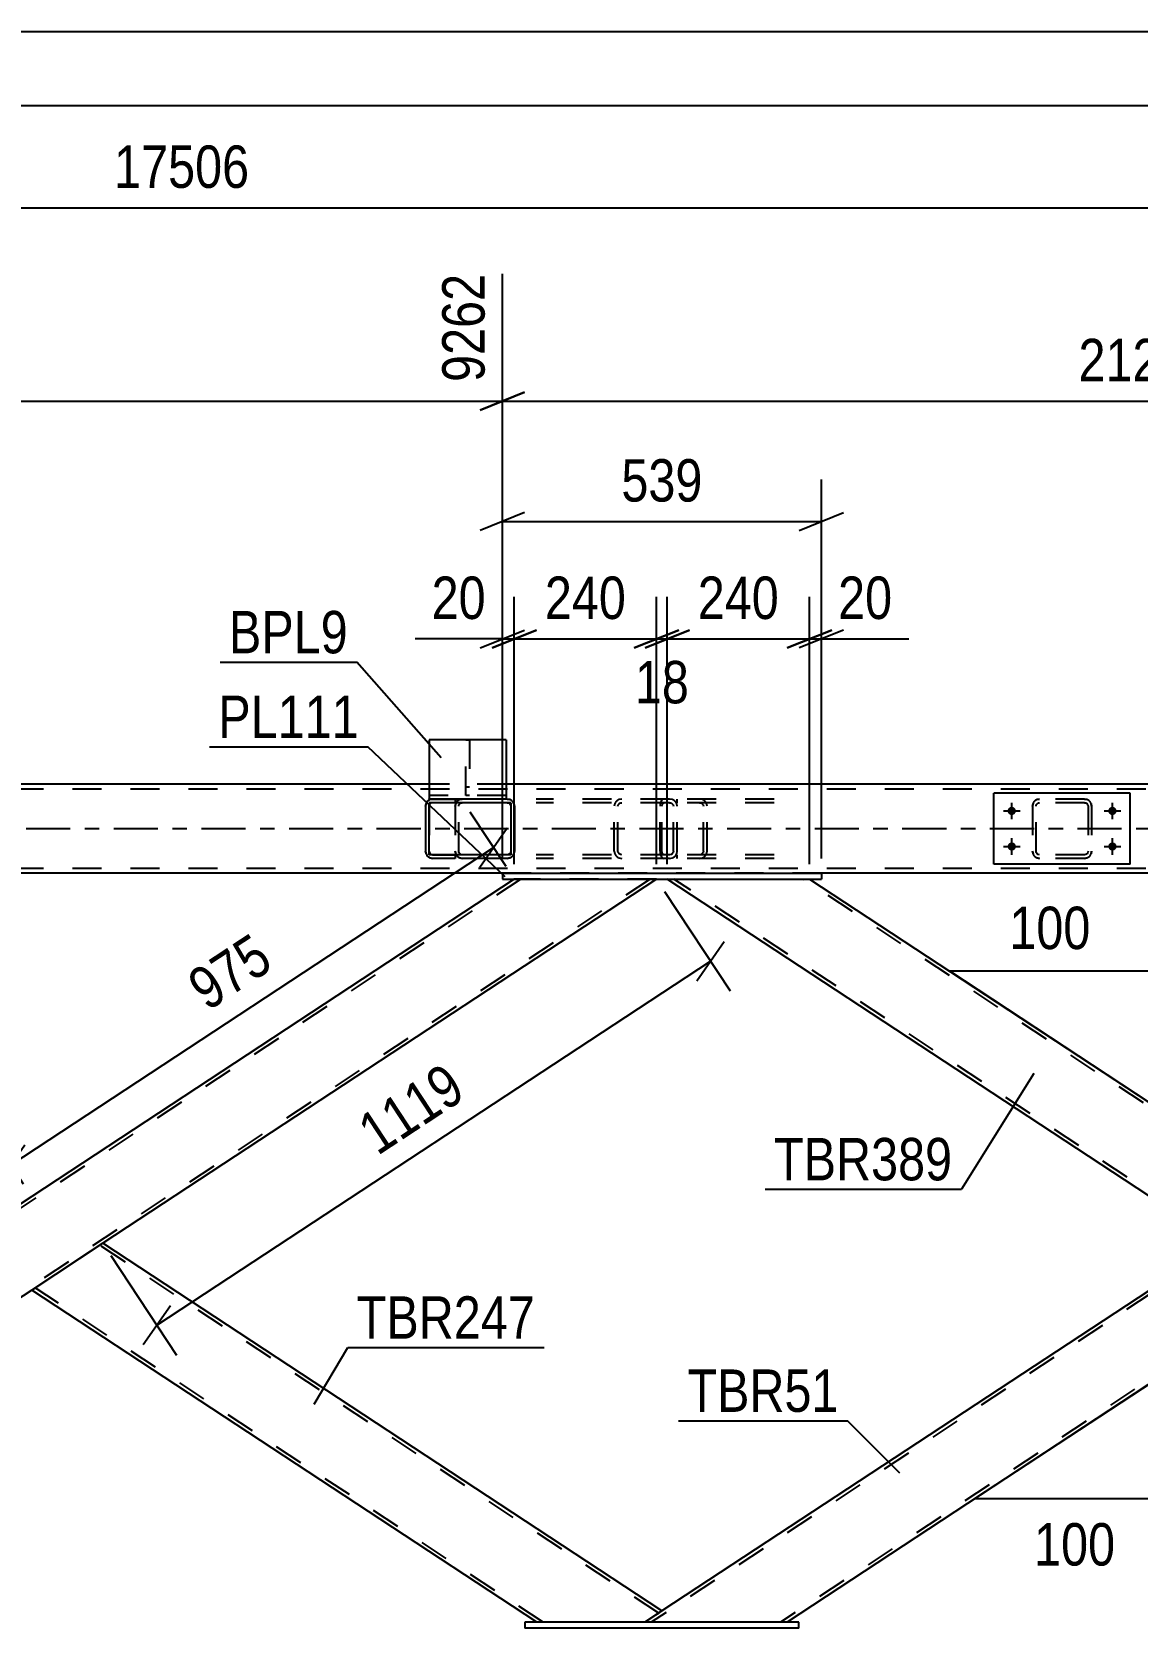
# Model space of a CAD drawing. Header units: millimetres. Extents: x -858 to 331, y -869 to -28.
# Drawn here: x -446.6 to -371.9, y -135 to -27.6 of the extents above; entities that cross this region are included whole.
import ezdxf

# ---------------------------------------------------------------- set-up
doc = ezdxf.new("R2010")
doc.units = ezdxf.units.MM
doc.linetypes.add('DXK_LINE_DOT2', pattern=[3.9198, 1.9599, -1.9599])
doc.linetypes.add('DXK_LINE_DOT3', pattern=[5.9187, 2.979, -0.9799, 0.9799, -0.9799])
doc.styles.add('Arial Narrow', font='ARIALN.TTF', dxfattribs={"height": 0.2})

# ---------------------------------------------------------------- blocks, each defined once
blk = doc.blocks.new('Unknown-570393797-1134')
at = {"color": 5, "linetype": 'Continuous'}
for p, q in [((331.43, -27.58), (-857.57, -27.58)), ((326.43, -32.58), (-852.57, -32.58))]:
    blk.add_line(p, q, dxfattribs=at)
blk = doc.blocks.new('Part-570393797-2646 - 2628')
at = {"color": 2, "linetype": 'Continuous'}
for p, q in [((-419.49, -79.41), (-419.67, -79.44)), ((-419.49, -79.41), (-417.97, -79.41)), ((-417.97, -79.41), (-417.97, -79.65)), ((-419.93, -79.7), (-419.97, -79.89)), ((-419.97, -79.89), (-419.97, -82.93)), ((-419.49, -79.65), (-419.5, -79.65)), ((-417.97, -79.65), (-419.49, -79.65)), ((-419.97, -82.93), (-419.93, -83.11)), ((-419.67, -83.37), (-419.49, -83.41)), ((-417.97, -83.41), (-419.49, -83.41)), ((-417.97, -83.17), (-417.97, -83.41))]:
    blk.add_line(p, q, dxfattribs=at)
at = {"color": 7, "linetype": 'DXK_LINE_DOT2'}
for p, q in [((-419.67, -79.44), (-419.49, -79.41)), ((-419.97, -79.89), (-419.93, -79.7)), ((-419.71, -79.79), (-419.73, -79.89)), ((-419.73, -79.89), (-419.73, -82.93)), ((-419.66, -79.72), (-419.71, -79.79)), ((-419.58, -79.66), (-419.66, -79.72)), ((-419.5, -79.65), (-419.58, -79.66)), ((-419.49, -79.65), (-419.49, -79.65)), ((-419.93, -83.11), (-419.97, -82.93)), ((-419.73, -82.93), (-419.71, -83.02)), ((-419.71, -83.02), (-419.66, -83.1)), ((-419.49, -83.41), (-419.67, -83.37)), ((-419.66, -83.1), (-419.58, -83.15)), ((-419.58, -83.15), (-419.49, -83.17)), ((-419.49, -83.17), (-417.97, -83.17)), ((-417.97, -83.17), (-417.97, -83.17)), ((-417.97, -83.17), (-417.97, -83.17))]:
    blk.add_line(p, q, dxfattribs=at)
at = {"color": 7, "linetype": 'DXK_LINE_DOT3'}
blk.add_line((-417.97, -81.41), (-417.97, -81.41), dxfattribs=at)
at = {"color": 2, "linetype": 'Continuous'}
for centre, start, end in [((-419.49, -79.89), 112.5, 157.5), ((-419.49, -82.93), 202.5, 247.5)]:
    blk.add_arc(centre, 0.48, start, end, dxfattribs=at)
at = {"color": 7, "linetype": 'DXK_LINE_DOT2'}
for centre, start, end in [((-419.49, -79.89), 112.5, 157.5), ((-419.49, -82.93), 202.5, 247.5)]:
    blk.add_arc(centre, 0.48, start, end, dxfattribs=at)
blk = doc.blocks.new('Part-570393797-2738 - 2628')
at = {"color": 7, "linetype": 'DXK_LINE_DOT2'}
for p, q in [((-124.36, -78.41), (-777.28, -78.41)), ((-414.52, -78.41), (-419.72, -78.41)), ((-124.36, -78.73), (-785.24, -78.73)), ((-124.36, -84.09), (-785.24, -84.09)), ((-393.23, -84.41), (-414.78, -84.41))]:
    blk.add_line(p, q, dxfattribs=at)
at = {"color": 2, "linetype": 'Continuous'}
for p, q in [((-419.72, -78.41), (-618.84, -78.41)), ((-215.4, -78.41), (-414.52, -78.41)), ((-414.78, -84.41), (-478.36, -84.41)), ((-329.64, -84.41), (-393.23, -84.41))]:
    blk.add_line(p, q, dxfattribs=at)
at = {"color": 7, "linetype": 'DXK_LINE_DOT3'}
blk.add_line((-124.36, -81.41), (-785.24, -81.41), dxfattribs=at)
blk = doc.blocks.new('Bolt-570393797-2740 - 2628')
at = {"linetype": 'Continuous'}
for points in [[(-380.37, -79.93, -1), (-380.37, -80.49, -1)], [(-373.57, -79.93, -1), (-373.57, -80.49, -1)], [(-380.37, -82.33, -1), (-380.37, -82.89, -1)], [(-373.57, -82.33, -1), (-373.57, -82.89, -1)]]:
    blk.add_hatch(color=1, dxfattribs=at).paths.add_polyline_path(points)
at = {"color": 1, "linetype": 'Continuous'}
for p, q in [((-380.93, -80.21), (-379.81, -80.21)), ((-380.37, -80.77), (-380.37, -79.65)), ((-374.13, -80.21), (-373.01, -80.21)), ((-373.57, -80.77), (-373.57, -79.65)), ((-380.93, -82.61), (-379.81, -82.61)), ((-380.37, -83.17), (-380.37, -82.05)), ((-374.13, -82.61), (-373.01, -82.61)), ((-373.57, -83.17), (-373.57, -82.05))]:
    blk.add_line(p, q, dxfattribs=at)
blk = doc.blocks.new('Part-570393797-2782 - 2628')
at = {"color": 2, "linetype": 'Continuous'}
for p, q in [((-441.77, -109.41), (-446.57, -112.57)), ((-404, -134.25), (-441.77, -109.41)), ((-412.46, -135.01), (-446.57, -112.57)), ((-404.04, -134.27), (-405.16, -135.01)), ((-404, -134.25), (-404.04, -134.27))]:
    blk.add_line(p, q, dxfattribs=at)
at = {"color": 7, "linetype": 'DXK_LINE_DOT2'}
for p, q in [((-404.22, -134.39), (-441.98, -109.55)), ((-412.02, -135.01), (-446.35, -112.42)), ((-405.16, -135.01), (-412.46, -135.01)), ((-404.22, -134.39), (-404.44, -134.54))]:
    blk.add_line(p, q, dxfattribs=at)
blk = doc.blocks.new('Part-570393797-2792 - 2628')
at = {"color": 7, "linetype": 'DXK_LINE_DOT2'}
for p, q in [((-413.54, -84.81), (-489.85, -135.01)), ((-404.8, -84.81), (-481.12, -135.01)), ((-404.37, -84.81), (-413.98, -84.81)), ((-446.57, -106.25), (-451.37, -109.41)), ((-441.77, -109.41), (-446.57, -112.57)), ((-489.14, -134.25), (-490.29, -135.01)), ((-480.68, -135.01), (-490.29, -135.01))]:
    blk.add_line(p, q, dxfattribs=at)
at = {"color": 2, "linetype": 'Continuous'}
for p, q in [((-413.98, -84.81), (-446.57, -106.25)), ((-404.37, -84.81), (-441.77, -109.41)), ((-451.37, -109.41), (-489.14, -134.25)), ((-446.57, -112.57), (-480.68, -135.01))]:
    blk.add_line(p, q, dxfattribs=at)
blk = doc.blocks.new('Part-570393797-2807 - 2628')
at = {"color": 7, "linetype": 'DXK_LINE_DOT2'}
for p, q in [((-417.24, -79.17), (-417.24, -75.41)), ((-417.24, -75.41), (-417, -75.41)), ((-417, -75.41), (-417, -79.17)), ((-417.24, -78.57), (-417, -78.57)), ((-417, -79.17), (-417.24, -79.17))]:
    blk.add_line(p, q, dxfattribs=at)
blk = doc.blocks.new('Part-570393797-2813 - 2628')
at = {"color": 2, "linetype": 'Continuous'}
for p, q in [((-417.49, -79.41), (-417.67, -79.44)), ((-414.45, -79.41), (-417.49, -79.41)), ((-414.27, -79.44), (-414.45, -79.41)), ((-413.97, -79.89), (-414.01, -79.7)), ((-413.97, -79.89), (-413.97, -82.93)), ((-417.67, -83.37), (-417.49, -83.41)), ((-414.45, -83.41), (-417.49, -83.41)), ((-414.45, -83.41), (-414.27, -83.37)), ((-414.01, -83.11), (-413.97, -82.93))]:
    blk.add_line(p, q, dxfattribs=at)
at = {"color": 7, "linetype": 'DXK_LINE_DOT2'}
for p, q in [((-417.67, -79.44), (-417.49, -79.41)), ((-414.45, -79.41), (-414.27, -79.44)), ((-417.97, -79.89), (-417.93, -79.7)), ((-417.93, -79.7), (-417.97, -79.89)), ((-417.97, -79.89), (-417.97, -82.93)), ((-417.73, -79.89), (-417.71, -79.8)), ((-417.73, -82.93), (-417.73, -79.89)), ((-417.71, -79.8), (-417.66, -79.72)), ((-417.66, -79.72), (-417.58, -79.67)), ((-417.58, -79.67), (-417.49, -79.65)), ((-414.45, -79.65), (-417.49, -79.65)), ((-414.45, -79.65), (-414.36, -79.67)), ((-414.36, -79.67), (-414.28, -79.72)), ((-414.28, -79.72), (-414.23, -79.8)), ((-414.23, -79.8), (-414.21, -79.89)), ((-414.21, -79.89), (-414.21, -82.93)), ((-414.01, -79.7), (-413.97, -79.89)), ((-417.93, -83.11), (-417.97, -82.93)), ((-417.97, -82.93), (-417.93, -83.11)), ((-417.71, -83.02), (-417.73, -82.93)), ((-417.66, -83.1), (-417.71, -83.02)), ((-417.49, -83.41), (-417.67, -83.37)), ((-417.58, -83.15), (-417.66, -83.1)), ((-417.49, -83.17), (-417.58, -83.15)), ((-414.45, -83.17), (-417.49, -83.17)), ((-414.36, -83.15), (-414.45, -83.17)), ((-414.27, -83.37), (-414.45, -83.41)), ((-414.28, -83.1), (-414.36, -83.15)), ((-414.23, -83.02), (-414.28, -83.1)), ((-414.21, -82.93), (-414.23, -83.02)), ((-413.97, -82.93), (-414.01, -83.11))]:
    blk.add_line(p, q, dxfattribs=at)
at = {"color": 7, "linetype": 'DXK_LINE_DOT3'}
blk.add_line((-415.97, -81.41), (-415.97, -81.41), dxfattribs=at)
at = {"color": 7, "linetype": 'DXK_LINE_DOT2'}
for centre, start, end in [((-417.49, -79.89), 112.5, 157.5), ((-414.45, -79.89), 22.5, 67.5), ((-417.49, -79.89), 149.399, 157.5), ((-417.49, -82.93), 202.5, 247.5), ((-417.49, -82.93), 202.5, 210.5968), ((-414.45, -82.93), 292.5, 337.5)]:
    blk.add_arc(centre, 0.48, start, end, dxfattribs=at)
at = {"color": 2, "linetype": 'Continuous'}
for centre, start, end in [((-417.49, -79.89), 112.5, 149.399), ((-414.45, -79.89), 22.5, 67.5), ((-417.49, -82.93), 210.5968, 247.5), ((-414.45, -82.93), 292.5, 337.5)]:
    blk.add_arc(centre, 0.48, start, end, dxfattribs=at)
blk = doc.blocks.new('Part-570393797-2851 - 2628')
at = {"color": 7, "linetype": 'DXK_LINE_DOT2'}
for p, q in [((-403.97, -79.44), (-404.05, -79.55)), ((-403.86, -79.41), (-403.97, -79.44)), ((-396.42, -79.41), (-403.86, -79.41)), ((-402.97, -79.65), (-402.97, -79.41)), ((-401.26, -79.44), (-401.46, -79.41)), ((-404.11, -79.7), (-404.13, -79.89)), ((-404.13, -82.93), (-404.13, -79.89)), ((-404.05, -79.55), (-404.11, -79.7)), ((-404, -79.89), (-403.99, -79.8)), ((-404, -82.93), (-404, -79.89)), ((-403.99, -79.8), (-403.96, -79.72)), ((-403.96, -79.72), (-403.91, -79.67)), ((-403.91, -79.67), (-403.86, -79.65)), ((-396.42, -79.65), (-403.86, -79.65)), ((-401.46, -79.65), (-401.36, -79.67)), ((-401.36, -79.67), (-401.28, -79.72)), ((-401.28, -79.72), (-401.22, -79.8)), ((-401.22, -79.8), (-401.2, -79.89)), ((-401.2, -82.93), (-401.2, -79.89)), ((-400.95, -79.89), (-400.99, -79.7)), ((-400.95, -82.93), (-400.95, -79.89)), ((-404.13, -82.93), (-404.11, -83.11)), ((-404.11, -83.11), (-404.05, -83.27)), ((-404.05, -83.27), (-403.97, -83.37)), ((-403.99, -83.02), (-404, -82.93)), ((-403.96, -83.1), (-403.99, -83.02)), ((-403.97, -83.37), (-403.86, -83.41)), ((-403.91, -83.15), (-403.96, -83.1)), ((-403.86, -83.17), (-403.91, -83.15)), ((-396.42, -83.17), (-403.86, -83.17)), ((-396.42, -83.41), (-403.86, -83.41)), ((-402.97, -83.41), (-402.97, -83.17)), ((-401.36, -83.15), (-401.46, -83.17)), ((-401.46, -83.41), (-401.26, -83.37)), ((-401.28, -83.1), (-401.36, -83.15)), ((-401.22, -83.02), (-401.28, -83.1)), ((-401.2, -82.93), (-401.22, -83.02)), ((-400.99, -83.11), (-400.95, -82.93))]:
    blk.add_line(p, q, dxfattribs=at)
for centre, start, end in [((-401.44, -79.9), 23.8951, 68.8487), ((-401.44, -82.91), 291.1513, 336.1049)]:
    blk.add_arc(centre, 0.492, start, end, dxfattribs=at)
blk = doc.blocks.new('Part-570393797-2870 - 2628')
at = {"color": 7, "linetype": 'DXK_LINE_DOT2'}
for p, q in [((-328.4, -84.81), (-404.72, -135.01)), ((-319.67, -84.81), (-395.99, -135.01)), ((-319.23, -84.81), (-328.84, -84.81)), ((-361.44, -106.25), (-366.24, -109.41)), ((-356.63, -109.41), (-361.44, -112.57)), ((-404, -134.25), (-405.16, -135.01)), ((-395.55, -135.01), (-405.16, -135.01))]:
    blk.add_line(p, q, dxfattribs=at)
at = {"color": 2, "linetype": 'Continuous'}
for p, q in [((-328.84, -84.81), (-361.44, -106.25)), ((-319.23, -84.81), (-356.63, -109.41)), ((-366.24, -109.41), (-404, -134.25)), ((-361.44, -112.57), (-395.55, -135.01))]:
    blk.add_line(p, q, dxfattribs=at)
blk = doc.blocks.new('Part-570393797-3242 - 2628')
at = {"color": 2, "linetype": 'Continuous'}
for p, q in [((-414.52, -75.41), (-419.72, -75.41)), ((-419.72, -75.41), (-419.72, -79.41)), ((-414.52, -75.41), (-414.52, -79.41)), ((-419.49, -79.41), (-419.72, -79.41)), ((-414.52, -79.41), (-417.97, -79.41)), ((-414.52, -79.41), (-414.52, -79.41))]:
    blk.add_line(p, q, dxfattribs=at)
at = {"color": 7, "linetype": 'DXK_LINE_DOT2'}
for p, q in [((-414.52, -79.17), (-419.72, -79.17)), ((-419.72, -79.17), (-419.72, -79.18)), ((-419.72, -79.18), (-419.72, -79.39)), ((-419.72, -79.41), (-419.72, -79.39)), ((-417.97, -79.41), (-419.49, -79.41)), ((-414.52, -79.17), (-414.52, -79.17)), ((-414.52, -79.17), (-414.52, -79.39)), ((-414.52, -79.41), (-414.52, -79.39)), ((-414.52, -79.41), (-414.52, -79.41))]:
    blk.add_line(p, q, dxfattribs=at)
blk = doc.blocks.new('Part-570393797-3266 - 2628')
at = {"color": 7, "linetype": 'DXK_LINE_DOT2'}
for p, q in [((-378.67, -79.44), (-378.49, -79.41)), ((-378.49, -79.41), (-378.67, -79.44)), ((-375.45, -79.41), (-378.49, -79.41)), ((-375.45, -79.41), (-375.27, -79.44)), ((-375.27, -79.44), (-375.45, -79.41)), ((-378.97, -79.89), (-378.93, -79.7)), ((-378.93, -79.7), (-378.97, -79.89)), ((-378.97, -79.89), (-378.97, -82.93)), ((-378.73, -79.89), (-378.71, -79.8)), ((-378.73, -82.93), (-378.73, -79.89)), ((-378.71, -79.8), (-378.66, -79.72)), ((-378.66, -79.72), (-378.58, -79.67)), ((-378.58, -79.67), (-378.49, -79.65)), ((-375.45, -79.65), (-378.49, -79.65)), ((-375.45, -79.65), (-375.36, -79.67)), ((-375.36, -79.67), (-375.28, -79.72)), ((-375.28, -79.72), (-375.23, -79.8)), ((-375.23, -79.8), (-375.21, -79.89)), ((-375.21, -79.89), (-375.21, -82.93)), ((-375.01, -79.7), (-374.97, -79.89)), ((-374.97, -79.89), (-375.01, -79.7)), ((-374.97, -79.89), (-374.97, -82.93)), ((-378.93, -83.11), (-378.97, -82.93)), ((-378.97, -82.93), (-378.93, -83.11)), ((-378.71, -83.02), (-378.73, -82.93)), ((-378.66, -83.1), (-378.71, -83.02)), ((-378.49, -83.41), (-378.67, -83.37)), ((-378.67, -83.37), (-378.49, -83.41)), ((-378.58, -83.15), (-378.66, -83.1)), ((-378.49, -83.17), (-378.58, -83.15)), ((-375.45, -83.17), (-378.49, -83.17)), ((-375.45, -83.41), (-378.49, -83.41)), ((-375.36, -83.15), (-375.45, -83.17)), ((-375.27, -83.37), (-375.45, -83.41)), ((-375.45, -83.41), (-375.27, -83.37)), ((-375.28, -83.1), (-375.36, -83.15)), ((-375.23, -83.02), (-375.28, -83.1)), ((-375.21, -82.93), (-375.23, -83.02)), ((-374.97, -82.93), (-375.01, -83.11)), ((-375.01, -83.11), (-374.97, -82.93))]:
    blk.add_line(p, q, dxfattribs=at)
at = {"color": 7, "linetype": 'DXK_LINE_DOT3'}
blk.add_line((-376.97, -81.41), (-376.97, -81.41), dxfattribs=at)
at = {"color": 7, "linetype": 'DXK_LINE_DOT2'}
for centre, start, end in [((-378.49, -79.89), 112.5, 157.5), ((-378.49, -79.89), 112.5, 157.5), ((-375.45, -79.89), 22.5, 67.5), ((-375.45, -79.89), 22.5, 67.5), ((-378.49, -82.93), 202.5, 247.5), ((-378.49, -82.93), 202.5, 247.5), ((-375.45, -82.93), 292.5, 337.5), ((-375.45, -82.93), 292.5, 337.5)]:
    blk.add_arc(centre, 0.48, start, end, dxfattribs=at)
blk = doc.blocks.new('Part-570393797-3081 - 2628')
at = {"color": 7, "linetype": 'DXK_LINE_DOT2'}
for p, q in [((-403.48, -79.41), (-412.49, -79.41)), ((-406.71, -79.41), (-406.91, -79.44)), ((-403.28, -79.44), (-403.48, -79.41)), ((-403.48, -79.65), (-412.49, -79.65)), ((-407.18, -79.7), (-407.22, -79.89)), ((-407.22, -82.93), (-407.22, -79.89)), ((-406.97, -79.89), (-406.95, -79.8)), ((-406.97, -82.93), (-406.97, -79.89)), ((-406.95, -79.8), (-406.89, -79.72)), ((-406.89, -79.72), (-406.81, -79.67)), ((-406.81, -79.67), (-406.71, -79.65)), ((-403.48, -79.65), (-403.38, -79.67)), ((-403.38, -79.67), (-403.3, -79.72)), ((-403.3, -79.72), (-403.24, -79.8)), ((-403.24, -79.8), (-403.22, -79.89)), ((-403.22, -82.93), (-403.22, -79.89)), ((-402.97, -79.89), (-403, -79.7)), ((-402.97, -82.93), (-402.97, -79.89)), ((-403.48, -83.17), (-412.49, -83.17)), ((-403.48, -83.41), (-412.49, -83.41)), ((-407.22, -82.93), (-407.18, -83.11)), ((-406.95, -83.02), (-406.97, -82.93)), ((-406.89, -83.1), (-406.95, -83.02)), ((-406.91, -83.37), (-406.71, -83.41)), ((-406.81, -83.15), (-406.89, -83.1)), ((-406.71, -83.17), (-406.81, -83.15)), ((-403.38, -83.15), (-403.48, -83.17)), ((-403.48, -83.41), (-403.28, -83.37)), ((-403.3, -83.1), (-403.38, -83.15)), ((-403.24, -83.02), (-403.3, -83.1)), ((-403.22, -82.93), (-403.24, -83.02)), ((-403, -83.11), (-402.97, -82.93))]:
    blk.add_line(p, q, dxfattribs=at)
for centre, start, end in [((-406.73, -79.91), 110.7583, 155.68), ((-403.46, -79.91), 24.32, 69.2417), ((-406.73, -82.91), 204.32, 249.2417), ((-403.46, -82.91), 290.7583, 335.68)]:
    blk.add_arc(centre, 0.496, start, end, dxfattribs=at)
blk = doc.blocks.new('Part-570393797-2969 - 2628')
at = {"color": 7, "linetype": 'DXK_LINE_DOT2'}
for p, q in [((-413.26, -135.01), (-413.26, -135.41)), ((-412.37, -135.01), (-413.26, -135.01)), ((-412.37, -135.41), (-413.26, -135.41))]:
    blk.add_line(p, q, dxfattribs=at)
at = {"color": 2, "linetype": 'Continuous'}
for p, q in [((-394.75, -135.01), (-412.37, -135.01)), ((-394.75, -135.41), (-394.75, -135.01)), ((-394.75, -135.41), (-412.37, -135.41))]:
    blk.add_line(p, q, dxfattribs=at)
blk = doc.blocks.new('Part-570393797-3243 - 2628')
at = {"color": 2, "linetype": 'Continuous'}
for p, q in [((-372.37, -79.01), (-381.57, -79.01)), ((-381.57, -83.81), (-381.57, -79.01)), ((-372.37, -83.81), (-372.37, -79.01)), ((-372.37, -83.81), (-381.57, -83.81))]:
    blk.add_line(p, q, dxfattribs=at)
blk = doc.blocks.new('Part-570393797-3034 - 2628')
at = {"color": 2, "linetype": 'Continuous'}
for p, q in [((-414.21, -79.65), (-419.73, -79.65)), ((-419.73, -83.17), (-419.73, -79.65)), ((-414.21, -79.65), (-414.21, -83.17)), ((-414.21, -83.17), (-419.73, -83.17))]:
    blk.add_line(p, q, dxfattribs=at)
blk = doc.blocks.new('Part-570393797-3066 - 2628')
at = {"color": 2, "linetype": 'Continuous'}
for p, q in [((-366.24, -109.41), (-403.64, -84.81)), ((-394.03, -84.81), (-361.44, -106.25)), ((-361.47, -106.27), (-361.7, -106.43)), ((-361.44, -106.25), (-361.47, -106.27)), ((-366.24, -109.41), (-361.7, -106.43))]:
    blk.add_line(p, q, dxfattribs=at)
at = {"color": 7, "linetype": 'DXK_LINE_DOT2'}
for p, q in [((-403.64, -84.81), (-394.03, -84.81)), ((-366.02, -109.26), (-403.2, -84.81)), ((-361.65, -106.39), (-394.47, -84.81)), ((-361.7, -106.43), (-361.56, -106.33))]:
    blk.add_line(p, q, dxfattribs=at)
blk = doc.blocks.new('Part-570393797-3094 - 2628')
at = {"color": 2, "linetype": 'Continuous'}
for p, q in [((-414.78, -84.41), (-414.78, -84.81)), ((-414.78, -84.41), (-393.23, -84.41)), ((-414.78, -84.81), (-393.23, -84.81)), ((-393.23, -84.41), (-393.23, -84.81))]:
    blk.add_line(p, q, dxfattribs=at)
blk = doc.blocks.new('StraightDimension-570393797-3600 - 2628')
at = {"color": 7, "linetype": 'Continuous'}
for p, q in [((-404.37, -83.81), (-404.37, -66.19)), ((-403.64, -83.81), (-403.64, -66.19)), ((-405.87, -69.19), (-402.87, -67.99)), ((-402.14, -67.99), (-405.14, -69.19)), ((-404.37, -68.59), (-403.64, -68.59))]:
    blk.add_line(p, q, dxfattribs=at)
at = {"color": 0}
blk.add_wipeout([(-401.57, -73.54), (-401.57, -69.34), (-406.43, -69.34), (-406.43, -73.54)], dxfattribs=at)
at = {"color": 3, "style": 'Arial Narrow'}
blk.add_text('18', height=2.863, dxfattribs=at).set_placement((-405.83, -72.94))
blk = doc.blocks.new('StraightDimension-570393797-4616 - 2628')
at = {"color": 7, "linetype": 'Continuous'}
for p, q in [((-329.64, -83.41), (-329.64, -42.09)), ((-414.78, -83.41), (-414.78, -43.92)), ((-413.28, -51.93), (-416.28, -53.13)), ((-414.78, -52.53), (-329.64, -52.53)), ((-331.14, -53.13), (-328.14, -51.93))]:
    blk.add_line(p, q, dxfattribs=at)
at = {"color": 0}
blk.add_wipeout([(-367.95, -51.78), (-367.95, -47.58), (-376.46, -47.58), (-376.46, -51.78)], dxfattribs=at)
at = {"color": 3, "style": 'Arial Narrow'}
blk.add_text('2128', height=2.863, dxfattribs=at).set_placement((-375.86, -51.18))
at = {"color": 0, "linetype": 'Continuous'}
blk.add_wipeout([(-330.24, -41.49), (-334.44, -41.49), (-334.44, -51.83), (-330.24, -51.83)], dxfattribs=at)
at = {"color": 3, "linetype": 'Continuous', "style": 'Arial Narrow'}
blk.add_text('11390', height=2.863, rotation=90.0002, dxfattribs=at).set_placement((-330.84, -51.23))
blk = doc.blocks.new('StraightDimension-570393797-3610 - 2628')
at = {"color": 7, "linetype": 'Continuous'}
for p, q in [((-413.98, -83.81), (-413.98, -65.74)), ((-404.37, -83.81), (-404.37, -65.74)), ((-415.48, -69.19), (-412.48, -67.99)), ((-413.98, -68.59), (-404.37, -68.59)), ((-402.87, -67.99), (-405.87, -69.19))]:
    blk.add_line(p, q, dxfattribs=at)
at = {"color": 0}
blk.add_wipeout([(-405.83, -67.84), (-405.83, -63.64), (-412.51, -63.64), (-412.51, -67.84)], dxfattribs=at)
at = {"color": 3, "style": 'Arial Narrow'}
blk.add_text('240', height=2.863, dxfattribs=at).set_placement((-411.91, -67.24))
blk = doc.blocks.new('StraightDimension-570393797-3576 - 2628')
at = {"color": 7, "linetype": 'Continuous'}
for p, q in [((-414.78, -83.41), (-414.78, -65.74)), ((-413.98, -83.81), (-413.98, -65.74)), ((-414.78, -68.59), (-420.68, -68.59)), ((-414.78, -68.59), (-420.68, -68.59)), ((-416.28, -69.19), (-413.28, -67.99)), ((-412.48, -67.99), (-415.48, -69.19)), ((-414.78, -68.59), (-413.98, -68.59))]:
    blk.add_line(p, q, dxfattribs=at)
at = {"color": 0}
blk.add_wipeout([(-415.3, -67.84), (-415.3, -63.64), (-420.16, -63.64), (-420.16, -67.84)], dxfattribs=at)
at = {"color": 3, "style": 'Arial Narrow'}
blk.add_text('20', height=2.863, dxfattribs=at).set_placement((-419.56, -67.24))
blk = doc.blocks.new('StraightDimension-570393797-3592 - 2628')
at = {"color": 7, "linetype": 'Continuous'}
for p, q in [((-403.64, -83.81), (-403.64, -65.74)), ((-394.03, -83.81), (-394.03, -65.74)), ((-405.14, -69.19), (-402.14, -67.99)), ((-403.64, -68.59), (-394.03, -68.59)), ((-392.53, -67.99), (-395.53, -69.19))]:
    blk.add_line(p, q, dxfattribs=at)
at = {"color": 0}
blk.add_wipeout([(-395.49, -67.84), (-395.49, -63.64), (-402.18, -63.64), (-402.18, -67.84)], dxfattribs=at)
at = {"color": 3, "style": 'Arial Narrow'}
blk.add_text('240', height=2.863, dxfattribs=at).set_placement((-401.58, -67.24))
blk = doc.blocks.new('AngleDimension-570393797-24738 - 2628')
at = {"color": 7, "linetype": 'Continuous'}
for p, q in [((-369.35, -117.78), (-382.89, -126.68)), ((-369.35, -117.78), (-369.35, -126.68)), ((-381.86, -126.01), (-382.89, -126.68)), ((-369.35, -126.68), (-382.89, -126.68))]:
    blk.add_line(p, q, dxfattribs=at)
at = {"color": 0}
for points in [[(-364.25, -119.8), (-368.45, -119.8), (-368.45, -124.66), (-364.25, -124.66)], [(-372.78, -131.78), (-372.78, -127.58), (-379.46, -127.58), (-379.46, -131.78)]]:
    blk.add_wipeout(points, dxfattribs=at)
at = {"color": 3, "style": 'Arial Narrow'}
blk.add_text('66', height=2.863, rotation=90.0002, dxfattribs=at).set_placement((-364.85, -124.06))
blk.add_text('100', height=2.863, dxfattribs=at).set_placement((-378.86, -131.18))
blk = doc.blocks.new('StraightDimension-570393797-3584 - 2628')
at = {"color": 7, "linetype": 'Continuous'}
for p, q in [((-394.03, -83.81), (-394.03, -65.74)), ((-393.23, -83.41), (-393.23, -65.74)), ((-395.53, -69.19), (-392.53, -67.99)), ((-391.73, -67.99), (-394.73, -69.19)), ((-394.03, -68.59), (-393.23, -68.59)), ((-393.23, -68.59), (-387.32, -68.59)), ((-393.23, -68.59), (-387.32, -68.59))]:
    blk.add_line(p, q, dxfattribs=at)
at = {"color": 0}
blk.add_wipeout([(-387.85, -67.84), (-387.85, -63.64), (-392.7, -63.64), (-392.7, -67.84)], dxfattribs=at)
at = {"color": 3, "style": 'Arial Narrow'}
blk.add_text('20', height=2.863, dxfattribs=at).set_placement((-392.1, -67.24))
blk = doc.blocks.new('StraightDimension-570393797-3619 - 2628')
at = {"color": 7, "linetype": 'Continuous'}
for p, q in [((-414.78, -83.41), (-414.78, -57.81)), ((-393.23, -83.41), (-393.23, -57.81)), ((-413.28, -60.06), (-416.28, -61.26)), ((-394.73, -61.26), (-391.73, -60.06)), ((-414.78, -60.66), (-393.23, -60.66))]:
    blk.add_line(p, q, dxfattribs=at)
at = {"color": 0}
blk.add_wipeout([(-400.66, -59.91), (-400.66, -55.71), (-407.34, -55.71), (-407.34, -59.91)], dxfattribs=at)
at = {"color": 3, "style": 'Arial Narrow'}
blk.add_text('539', height=2.863, dxfattribs=at).set_placement((-406.74, -59.31))
blk = doc.blocks.new('AngleDimension-570393797-24740 - 2628')
at = {"color": 7, "linetype": 'Continuous'}
for p, q in [((-383.66, -91.63), (-384.56, -91.04)), ((-371.02, -91.04), (-384.56, -91.04)), ((-371.02, -99.94), (-384.56, -91.04)), ((-371.02, -99.94), (-371.02, -91.04))]:
    blk.add_line(p, q, dxfattribs=at)
at = {"color": 0}
for points in [[(-374.45, -90.14), (-374.45, -85.94), (-381.13, -85.94), (-381.13, -90.14)], [(-365.92, -93.06), (-370.12, -93.06), (-370.12, -97.92), (-365.92, -97.92)]]:
    blk.add_wipeout(points, dxfattribs=at)
at = {"color": 3, "style": 'Arial Narrow'}
blk.add_text('100', height=2.863, dxfattribs=at).set_placement((-380.53, -89.54))
blk.add_text('66', height=2.863, rotation=90.0002, dxfattribs=at).set_placement((-366.52, -97.32))
blk = doc.blocks.new('StraightDimension-570393797-3863 - 2628')
at = {"color": 7, "linetype": 'Continuous'}
for p, q in [((-403.82, -85.64), (-399.4, -92.36)), ((-401.64, -91.68), (-399.8, -89.03)), ((-438.12, -114.95), (-400.72, -90.35)), ((-441.22, -110.24), (-436.8, -116.96)), ((-437.19, -113.63), (-439.04, -116.28))]:
    blk.add_line(p, q, dxfattribs=at)
at = {"color": 0}
blk.add_wipeout([(-416.28, -99.69), (-418.58, -96.18), (-425.7, -100.86), (-423.39, -104.37)], dxfattribs=at)
at = {"color": 3, "style": 'Arial Narrow'}
blk.add_text('1119', height=2.863, rotation=33.3347, dxfattribs=at).set_placement((-423.22, -103.53))
blk = doc.blocks.new('StraightDimension-570393797-3881 - 2628')
at = {"color": 7, "linetype": 'Continuous'}
for p, q in [((-414.52, -83.97), (-416.95, -80.29)), ((-416.3, -84), (-414.46, -81.35)), ((-447.97, -104.11), (-415.38, -82.67)), ((-447.12, -105.41), (-449.54, -101.73)), ((-447.05, -102.79), (-448.9, -105.44))]:
    blk.add_line(p, q, dxfattribs=at)
at = {"color": 0}
blk.add_wipeout([(-429.3, -90.93), (-431.6, -87.42), (-437.19, -91.09), (-434.88, -94.6)], dxfattribs=at)
at = {"color": 3, "style": 'Arial Narrow'}
blk.add_text('975', height=2.863, rotation=33.3347, dxfattribs=at).set_placement((-434.71, -93.77))
blk = doc.blocks.new('StraightDimension-570393797-4626 - 2628')
at = {"color": 7, "linetype": 'Continuous'}
for p, q in [((-499.91, -83.41), (-499.91, -43.92)), ((-414.78, -83.41), (-414.78, -43.92)), ((-498.41, -51.93), (-501.41, -53.13)), ((-499.91, -52.53), (-414.78, -52.53)), ((-416.28, -53.13), (-413.28, -51.93))]:
    blk.add_line(p, q, dxfattribs=at)
at = {"color": 0}
blk.add_wipeout([(-453.09, -51.78), (-453.09, -47.58), (-461.6, -47.58), (-461.6, -51.78)], dxfattribs=at)
at = {"color": 3, "style": 'Arial Narrow'}
blk.add_text('2128', height=2.863, dxfattribs=at).set_placement((-461, -51.18))
at = {"color": 0, "linetype": 'Continuous'}
blk.add_wipeout([(-415.38, -43.32), (-419.58, -43.32), (-419.58, -51.83), (-415.38, -51.83)], dxfattribs=at)
at = {"color": 3, "linetype": 'Continuous', "style": 'Arial Narrow'}
blk.add_text('9262', height=2.863, rotation=90.0002, dxfattribs=at).set_placement((-415.98, -51.23))
blk = doc.blocks.new('StraightDimension-570393797-4061 - 2628')
at = {"color": 7, "linetype": 'Continuous'}
blk.add_line((-786.04, -39.47), (-86.84, -39.47), dxfattribs=at)
at = {"color": 0}
blk.add_wipeout([(-431.27, -38.72), (-431.27, -34.52), (-441.61, -34.52), (-441.61, -38.72)], dxfattribs=at)
at = {"color": 3, "style": 'Arial Narrow'}
blk.add_text('17506', height=2.863, dxfattribs=at).set_placement((-441.01, -38.12))
blk = doc.blocks.new('Mark-570393797-2778 - 2628')
at = {"color": 30, "linetype": 'Continuous'}
for p, q in [((-427.49, -120.29), (-425.22, -116.46)), ((-425.22, -116.46), (-411.96, -116.46))]:
    blk.add_line(p, q, dxfattribs=at)
at = {"color": 0}
blk.add_wipeout([(-412.56, -115.86), (-412.56, -112.86), (-424.62, -112.86), (-424.62, -115.86)], dxfattribs=at)
blk.add_wipeout([(-412.56, -115.86), (-412.56, -112.86), (-424.62, -112.86), (-424.62, -115.86)], dxfattribs=at)
at = {"color": 3, "style": 'Arial Narrow'}
blk.add_text('TBR247', height=2.863, dxfattribs=at).set_placement((-424.62, -115.86))
blk = doc.blocks.new('Mark-570393797-2866 - 2628')
at = {"color": 30, "linetype": 'Continuous'}
for p in [(-402.88, -121.4), (-387.92, -124.93)]:
    blk.add_line(p, (-391.46, -121.4), dxfattribs=at)
at = {"color": 0}
blk.add_wipeout([(-392.06, -120.8), (-392.06, -117.8), (-402.28, -117.8), (-402.28, -120.8)], dxfattribs=at)
blk.add_wipeout([(-392.06, -120.8), (-392.06, -117.8), (-402.28, -117.8), (-402.28, -120.8)], dxfattribs=at)
at = {"color": 3, "style": 'Arial Narrow'}
blk.add_text('TBR51', height=2.863, dxfattribs=at).set_placement((-402.28, -120.8))
blk = doc.blocks.new('Mark-570393797-3062 - 2628')
at = {"color": 30, "linetype": 'Continuous'}
for p in [(-378.88, -97.94), (-397.03, -105.76)]:
    blk.add_line(p, (-383.77, -105.76), dxfattribs=at)
at = {"color": 0}
blk.add_wipeout([(-384.37, -105.16), (-384.37, -102.16), (-396.43, -102.16), (-396.43, -105.16)], dxfattribs=at)
blk.add_wipeout([(-384.37, -105.16), (-384.37, -102.16), (-396.43, -102.16), (-396.43, -105.16)], dxfattribs=at)
at = {"color": 3, "style": 'Arial Narrow'}
blk.add_text('TBR389', height=2.863, dxfattribs=at).set_placement((-396.43, -105.16))
blk = doc.blocks.new('Mark-570393797-3090 - 2628')
at = {"color": 30, "linetype": 'Continuous'}
for p in [(-434.57, -75.88), (-414.58, -84.65)]:
    blk.add_line(p, (-423.87, -75.88), dxfattribs=at)
at = {"color": 0}
blk.add_wipeout([(-424.47, -75.28), (-424.47, -72.28), (-433.97, -72.28), (-433.97, -75.28)], dxfattribs=at)
blk.add_wipeout([(-424.47, -75.28), (-424.47, -72.28), (-433.97, -72.28), (-433.97, -75.28)], dxfattribs=at)
at = {"color": 3, "style": 'Arial Narrow'}
blk.add_text('PL111', height=2.863, dxfattribs=at).set_placement((-433.97, -75.28))
blk = doc.blocks.new('Mark-570393797-3238 - 2628')
at = {"color": 30, "linetype": 'Continuous'}
for p in [(-433.85, -70.16), (-418.91, -76.62)]:
    blk.add_line(p, (-424.61, -70.16), dxfattribs=at)
at = {"color": 0}
blk.add_wipeout([(-425.21, -69.56), (-425.21, -66.56), (-433.25, -66.56), (-433.25, -69.56)], dxfattribs=at)
blk.add_wipeout([(-425.21, -69.56), (-425.21, -66.56), (-433.25, -66.56), (-433.25, -69.56)], dxfattribs=at)
at = {"color": 3, "style": 'Arial Narrow'}
blk.add_text('BPL9', height=2.863, dxfattribs=at).set_placement((-433.25, -69.56))

msp = doc.modelspace()

# ---------------------------------------------------------------- block references
for name in ['Unknown-570393797-1134', 'Part-570393797-3242 - 2628', 'Part-570393797-2807 - 2628', 'Part-570393797-2738 - 2628', 'Part-570393797-2646 - 2628', 'Part-570393797-2813 - 2628', 'Part-570393797-3081 - 2628', 'Part-570393797-2851 - 2628', 'Part-570393797-3243 - 2628', 'Part-570393797-3266 - 2628', 'Part-570393797-3034 - 2628', 'Bolt-570393797-2740 - 2628', 'Part-570393797-2792 - 2628', 'Part-570393797-3094 - 2628', 'Part-570393797-2870 - 2628', 'Part-570393797-3066 - 2628', 'Part-570393797-2782 - 2628', 'Part-570393797-2969 - 2628']:
    msp.add_blockref(name, (0, 0))

# ---------------------------------------------------------------- next in the draw order: block references
for name in ['StraightDimension-570393797-3600 - 2628', 'StraightDimension-570393797-3863 - 2628', 'AngleDimension-570393797-24740 - 2628', 'Mark-570393797-2866 - 2628', 'AngleDimension-570393797-24738 - 2628']:
    msp.add_blockref(name, (0, 0))

# ---------------------------------------------------------------- next in the draw order: block references
for name in ['StraightDimension-570393797-4616 - 2628', 'Mark-570393797-3062 - 2628', 'Mark-570393797-2778 - 2628']:
    msp.add_blockref(name, (0, 0))

# ---------------------------------------------------------------- next in the draw order: block references
msp.add_blockref('StraightDimension-570393797-3610 - 2628', (0, 0))

# ---------------------------------------------------------------- next in the draw order: block references
for name in ['StraightDimension-570393797-3576 - 2628', 'StraightDimension-570393797-3592 - 2628']:
    msp.add_blockref(name, (0, 0))

# ---------------------------------------------------------------- next in the draw order: block references
msp.add_blockref('StraightDimension-570393797-3584 - 2628', (0, 0))

# ---------------------------------------------------------------- next in the draw order: block references
msp.add_blockref('StraightDimension-570393797-3619 - 2628', (0, 0))

# ---------------------------------------------------------------- next in the draw order: block references
msp.add_blockref('StraightDimension-570393797-3881 - 2628', (0, 0))

# ---------------------------------------------------------------- next in the draw order: block references
msp.add_blockref('StraightDimension-570393797-4626 - 2628', (0, 0))

# ---------------------------------------------------------------- next in the draw order: block references
msp.add_blockref('StraightDimension-570393797-4061 - 2628', (0, 0))

# ---------------------------------------------------------------- next in the draw order: block references
msp.add_blockref('Mark-570393797-3090 - 2628', (0, 0))

# ---------------------------------------------------------------- next in the draw order: block references
msp.add_blockref('Mark-570393797-3238 - 2628', (0, 0))

doc.saveas('drawing.dxf')
